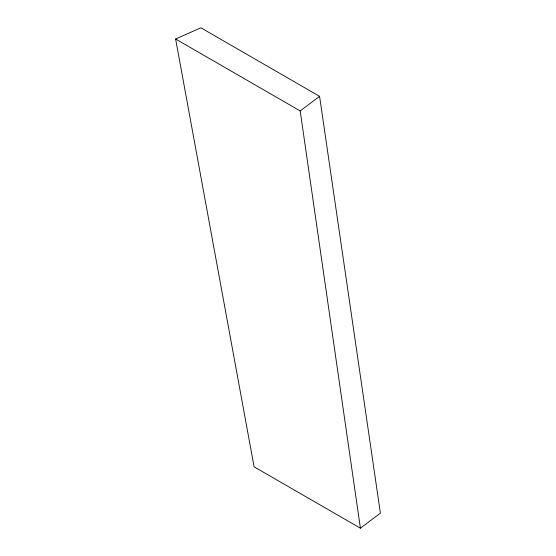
<?xml version="1.0" encoding="UTF-8"?>
<svg xmlns="http://www.w3.org/2000/svg" width="556" height="556" viewBox="0 0 556 556"><rect width="100%" height="100%" fill="white"/><g stroke="black" fill="none" stroke-linecap="round" stroke-linejoin="round"><path stroke-width="0.83" d="M360.406 528.2L300.184 110.922L319.575 96.327L200.883 27.8L175.606 38.996L254.092 466.818L360.406 528.2L380.394 513.16L319.575 96.327M175.606 38.996L300.184 110.922"/></g></svg>
